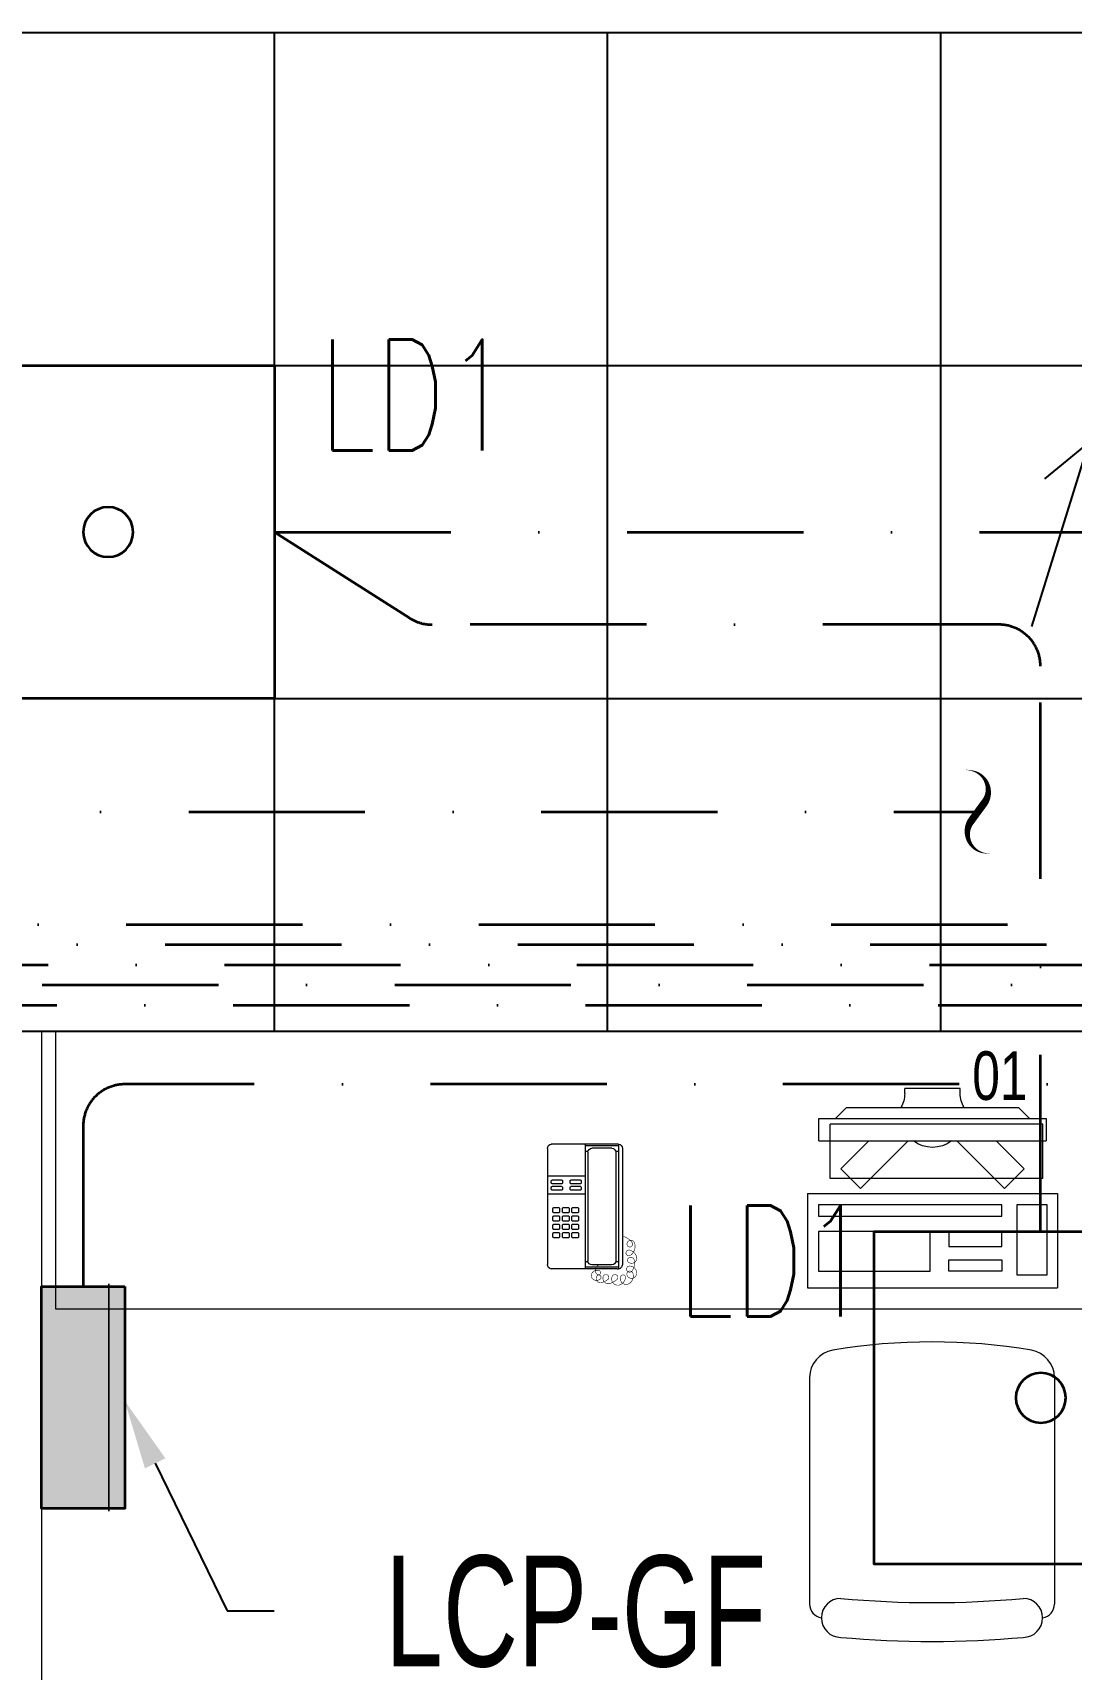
# Model space of a CAD drawing. Header units: inches. Extents: x -12418 to 57169, y -29325 to 19878.
# Drawn here: x 14182 to 16053, y -3897 to -947 of the extents above; entities that cross this region are included whole.
import ezdxf
from ezdxf import colors
from ezdxf.entities.mleader import LeaderData, LeaderLine
from ezdxf.enums import TextEntityAlignment as Align
from ezdxf.math import Vec2, Vec3

# ---------------------------------------------------------------- set-up
doc = ezdxf.new("R2010")
doc.units = ezdxf.units.IN
doc.header["$LTSCALE"] = 25
doc.header["$MEASUREMENT"] = 0
doc.linetypes.add('DASHDOT', pattern=[25.4, 12.7, -6.35, 0, -6.35])
doc.layers.get('0').update_dxf_attribs({"color": 8})
for name, color, linetype, lineweight in [('00-Ground Floor$0$72_EGR_EQP_TAG', 142, 'Continuous', 5), ('00-Ground Floor$0$LOADING', 253, 'Continuous', 5), ('00-Ground Floor$0$Walls', 251, 'Continuous', 5), ('E-LITE-CIRC-NUMB', 6, 'Continuous', 25), ('E-LITE-CLNG', 150, 'Continuous', 35), ('E-LITE-CLNG-CNDT', 6, 'DASHDOT', 35), ('E-LITE-CTRL', 6, 'Continuous', 25), ('E-LITE-IDEN', 6, 'Continuous', 25), ('E-POWR-PANL', 10, 'Continuous', 35), ('E-POWR-TEXT', 6, 'Continuous', 25), ('E-POWR-WIRE', 6, 'Continuous', 25), ('E-POWR-WIRE @ 100', 6, 'Continuous', 25), ('E-POWR-WIRE @ 20', 6, 'Continuous', 25), ('E-POWR-WIRE @ 50', 6, 'Continuous', 25)]:
    doc.layers.add(name, color=color, linetype=linetype, lineweight=lineweight)
doc.layers.add('00-Ground Floor$0$False Ceiling', color=251, linetype='Continuous')
doc.layers.add('E-LIGHTING CONDUIT', color=6, linetype='Continuous')
doc.styles.add('00-Ground Floor$0$X3G_ENTITY_257CFD', font='swisscl.ttf', dxfattribs={"height": 200})
doc.styles.add('DC_Arial', font='arial.ttf', dxfattribs={"width": 0.7})
doc.styles.add('DC_Elc_Romans', font='elc_romans.shx', dxfattribs={"width": 0.7})
doc.styles.add('DC_Simplex', font='SIMPLEX.shx', dxfattribs={"width": 0.7})

# ---------------------------------------------------------------- blocks, each defined once
blk = doc.blocks.new('00-Ground Floor$0$DM20079-P')
at = {"color": 0}
for p, q in [((-0.0686, 0.217), (-0.0686, 0.008)), ((-0.0616, 0.225), (0.0594, 0.225)), ((-0.0616, 0.225), (-0.0616, 0)), ((-0.0616, 0.222), (-0.0016, 0.222)), ((-0.0616, 0.212), (-0.0565, 0.212)), ((-0.0566, 0.2105), (-0.0566, 0.0145)), ((-0.0496, 0.2175), (-0.0136, 0.2175)), ((-0.0068, 0.212), (-0.0016, 0.212)), ((-0.0066, 0.2105), (-0.0066, 0.0145)), ((-0.0016, 0.225), (-0.0016, 0)), ((0.0664, 0.217), (0.0664, 0.008)), ((-0.0016, 0.1675), (0.0664, 0.1675)), ((-0.0016, 0.135), (0.0664, 0.135)), ((-0.0616, 0.013), (-0.0565, 0.013)), ((-0.0616, 0.003), (-0.0016, 0.003)), ((-0.0594, 0), (0.0594, 0)), ((-0.0496, 0.0075), (-0.0136, 0.0075)), ((-0.0068, 0.013), (-0.0016, 0.013))]:
    blk.add_line(p, q, dxfattribs=at)
for points in [[(0.0074, 0.1605, 0.414214), (0.0054, 0.1585), (0.0054, 0.1555, 0.414214), (0.0074, 0.1535), (0.0234, 0.1535, 0.414214), (0.0254, 0.1555), (0.0254, 0.1585, 0.414214), (0.0234, 0.1605)], [(0.0234, 0.142, 0.414214), (0.0254, 0.144), (0.0254, 0.147, 0.414214), (0.0234, 0.149), (0.0074, 0.149, 0.414214), (0.0054, 0.147), (0.0054, 0.144, 0.414214), (0.0074, 0.142)], [(0.0574, 0.1535, 0.414214), (0.0594, 0.1555), (0.0594, 0.1585, 0.414214), (0.0574, 0.1605), (0.0414, 0.1605, 0.414214), (0.0394, 0.1585), (0.0394, 0.1555, 0.414214), (0.0414, 0.1535)], [(0.0574, 0.142, 0.414214), (0.0594, 0.144), (0.0594, 0.147, 0.414214), (0.0574, 0.149), (0.0414, 0.149, 0.414214), (0.0394, 0.147), (0.0394, 0.144, 0.414214), (0.0414, 0.142)], [(0.0104, 0.103, 0.414214), (0.0124, 0.101), (0.0204, 0.101, 0.414214), (0.0224, 0.103), (0.0224, 0.109, 0.414214), (0.0204, 0.111), (0.0124, 0.111, 0.414214), (0.0104, 0.109)], [(0.0104, 0.088, 0.414214), (0.0124, 0.086), (0.0204, 0.086, 0.414214), (0.0224, 0.088), (0.0224, 0.094, 0.414214), (0.0204, 0.096), (0.0124, 0.096, 0.414214), (0.0104, 0.094)], [(0.0274, 0.103, 0.414214), (0.0294, 0.101), (0.0374, 0.101, 0.414214), (0.0394, 0.103), (0.0394, 0.109, 0.414214), (0.0374, 0.111), (0.0294, 0.111, 0.414214), (0.0274, 0.109)], [(0.0274, 0.088, 0.414214), (0.0294, 0.086), (0.0374, 0.086, 0.414214), (0.0394, 0.088), (0.0394, 0.094, 0.414214), (0.0374, 0.096), (0.0294, 0.096, 0.414214), (0.0274, 0.094)], [(0.0444, 0.103, 0.414214), (0.0464, 0.101), (0.0544, 0.101, 0.414214), (0.0564, 0.103), (0.0564, 0.109, 0.414214), (0.0544, 0.111), (0.0464, 0.111, 0.414214), (0.0444, 0.109)], [(0.0444, 0.088, 0.414214), (0.0464, 0.086), (0.0544, 0.086, 0.414214), (0.0564, 0.088), (0.0564, 0.094, 0.414214), (0.0544, 0.096), (0.0464, 0.096, 0.414214), (0.0444, 0.094)], [(0.0104, 0.073, 0.414214), (0.0124, 0.071), (0.0204, 0.071, 0.414214), (0.0224, 0.073), (0.0224, 0.079, 0.414214), (0.0204, 0.081), (0.0124, 0.081, 0.414214), (0.0104, 0.079)], [(0.0104, 0.058, 0.414214), (0.0124, 0.056), (0.0204, 0.056, 0.414214), (0.0224, 0.058), (0.0224, 0.064, 0.414214), (0.0204, 0.066), (0.0124, 0.066, 0.414214), (0.0104, 0.064)], [(0.0274, 0.073, 0.414214), (0.0294, 0.071), (0.0374, 0.071, 0.414214), (0.0394, 0.073), (0.0394, 0.079, 0.414214), (0.0374, 0.081), (0.0294, 0.081, 0.414214), (0.0274, 0.079)], [(0.0274, 0.058, 0.414214), (0.0294, 0.056), (0.0374, 0.056, 0.414214), (0.0394, 0.058), (0.0394, 0.064, 0.414214), (0.0374, 0.066), (0.0294, 0.066, 0.414214), (0.0274, 0.064)], [(0.0444, 0.073, 0.414214), (0.0464, 0.071), (0.0544, 0.071, 0.414214), (0.0564, 0.073), (0.0564, 0.079, 0.414214), (0.0544, 0.081), (0.0464, 0.081, 0.414214), (0.0444, 0.079)], [(0.0444, 0.058, 0.414214), (0.0464, 0.056), (0.0544, 0.056, 0.414214), (0.0564, 0.058), (0.0564, 0.064, 0.414214), (0.0544, 0.066), (0.0464, 0.066, 0.414214), (0.0444, 0.064)]]:
    blk.add_lwpolyline(points, format="xyb", close=True, dxfattribs=at)
at = {"color": 0, "const_width": 0.001}
blk.add_lwpolyline([(-0.0686, 0.059, 0.184574), (-0.0861, 0.0478, 1.44364), (-0.0769, 0.0452, 0.837915), (-0.0907, 0.0465, 0.30536), (-0.0835, 0.0248, 1.584726), (-0.0815, 0.034, 0.253153), (-0.094, 0.0228, 0.874198), (-0.0776, 0.0142, 0.915253), (-0.0897, 0.0168, 0.223821), (-0.0874, -0.0011, 1.703343), (-0.0796, 0.005, 0.588962), (-0.0934, -0.0114, 0.717795), (-0.0769, -0.0108, 0.983104), (-0.0875, -0.0075, 0.326362), (-0.0815, -0.0259, 0.758716), (-0.0657, -0.0134, 0.906186), (-0.0743, -0.016, 0.189488), (-0.067, -0.0272, 0.7948), (-0.0506, -0.0127, 1.223996), (-0.0585, -0.0193, 0.072149), (-0.0473, -0.0259, 0.645886), (-0.0341, -0.0134, 1.366917), (-0.042, -0.0193, 0.078415), (-0.0315, -0.0246, 0.723006), (-0.0229, -0.0127, 1.105484), (-0.0289, -0.018, 0.327892), (-0.017, -0.0193, 0.446638), (-0.0144, -0.0068, 0.327263), (-0.0269, -0.0029, 1.240441), (-0.0229, -0.0094, 0.611307), (-0.0278, 0.0075)], format="xyb", dxfattribs=at)
at = {"color": 0}
for centre, radius, start, end in [((-0.0605, 0.217), 0.00813, 97.9633, 179.6649), ((-0.0496, 0.2105), 0.007, 90, 180), ((-0.0136, 0.2105), 0.007, 0, 90), ((0.0582, 0.217), 0.00813, 0.3351, 82.0367), ((-0.0605, 0.008), 0.00813, 180.3351, 277.9633), ((-0.0496, 0.0145), 0.007, 180, 270), ((-0.0136, 0.0145), 0.007, 270, 0), ((0.0582, 0.008), 0.00813, 277.9633, 359.6649)]:
    blk.add_arc(centre, radius, start, end, dxfattribs=at)
blk = doc.blocks.new('00-Ground Floor$0$GF21021-P')
for p, q in [((-0.2207, 0.4756), (-0.2207, 0.0675)), ((0.2205, 0.4756), (0.2205, 0.0675))]:
    blk.add_line(p, q)
for centre, radius, start, end in [((-0.0001, -0.5295), 1.0695, 80.3671, 99.6329), ((-0.1707, 0.4756), 0.05, 99.6329, 180), ((0.1705, 0.4756), 0.05, 0, 80.3671), ((-0.1957, 0.0675), 0.025, 180, 261.4721), ((-0.1643, 0.0425), 0.0351, 90, 270), ((0, 1.8467), 1.7767, 264.6946, 275.3053), ((0.1641, 0.0425), 0.0351, 270, 90), ((0.1955, 0.0675), 0.025, 278.5279, 0), ((0, 1.8314), 1.8314, 264.8532, 275.147)]:
    blk.add_arc(centre, radius, start, end)
blk = doc.blocks.new('00-Ground Floor$0$ITCWLS1-P')
at = {"layer": '00-Ground Floor$0$LOADING'}
for p, q in [((-0.17, 0.45), (-0.17, 0)), ((-0.17, 0.45), (0, 0.45)), ((0, 0.45), (0, 0)), ((-0.2651, 0.43, 0), (-0.3051, 0.43, 0)), ((-0.3051, 0.43, 0), (-0.3051, 0.02, 0)), ((-0.2651, 0.43, 0), (-0.2651, 0.02, 0)), ((-0.1496, 0.4305), (-0.1291, 0.4305)), ((-0.1291, 0.4305), (-0.1291, 0.4089)), ((-0.3251, 0.38, 0), (-0.3051, 0.4, 0)), ((-0.197, 0.4094), (-0.295, 0.4094)), ((-0.295, 0.0264), (-0.295, 0.4094)), ((-0.197, 0.0264), (-0.197, 0.4094)), ((-0.3251, 0.38, 0), (-0.3251, 0.07, 0)), ((-0.3503, 0.275), (-0.3596, 0.275)), ((-0.3596, 0.175), (-0.3596, 0.275)), ((-0.3503, 0.175), (-0.3596, 0.175)), ((-0.3251, 0.07, 0), (-0.3051, 0.05, 0)), ((-0.3051, 0.02, 0), (-0.2651, 0.02, 0)), ((-0.197, 0.0264), (-0.295, 0.0264)), ((-0.17, 0), (0, 0))]:
    blk.add_line(p, q, dxfattribs=at)
at = {"layer": '00-Ground Floor$0$LOADING', "extrusion": (2.48281e-10, 3.18408e-10, -1)}
for p, q in [((-0.2651, 0.3395), (-0.2144, 0.3902)), ((-0.1791, 0.3548), (-0.2144, 0.3902)), ((-0.2651, 0.2688), (-0.1791, 0.3548))]:
    blk.add_line(p, q, dxfattribs=at)
at = {"layer": '00-Ground Floor$0$LOADING', "extrusion": (2.48281e-10, -3.18408e-10, -1)}
for p, q in [((-0.2651, 0.1812), (-0.1791, 0.0952)), ((-0.2651, 0.1105), (-0.2144, 0.0598)), ((-0.1791, 0.0952), (-0.2144, 0.0598))]:
    blk.add_line(p, q, dxfattribs=at)
at = {"layer": '00-Ground Floor$0$LOADING'}
for points in [[(-0.1291, 0.4089), (-0.1291, 0.1), (-0.1496, 0.1), (-0.1496, 0.4305)], [(-0.1496, 0.1), (-0.1496, 0.1), (-0.1496, 0.1), (-0.1496, 0.1), (-0.1496, 0.1), (-0.1496, 0.1), (-0.1496, 0.1), (-0.1496, 0.1), (-0.1496, 0.1)], [(-0.1496, 0.1), (-0.1496, 0.1), (-0.1496, 0.1), (-0.1496, 0.1), (-0.1496, 0.1), (-0.1496, 0.1), (-0.1496, 0.1), (-0.1496, 0.1), (-0.1496, 0.1), (-0.1496, 0.1), (-0.1496, 0.1), (-0.1496, 0.1), (-0.1496, 0.1), (-0.1496, 0.1), (-0.1496, 0.1), (-0.1496, 0.1), (-0.1496, 0.1), (-0.1496, 0.1)], [(-0.1496, 0.1), (-0.1496, 0.1), (-0.1496, 0.1), (-0.1496, 0.1), (-0.1496, 0.1), (-0.1496, 0.1), (-0.1496, 0.1), (-0.1496, 0.1), (-0.1496, 0.1), (-0.1496, 0.1)], [(-0.1496, 0.1), (-0.1496, 0.1), (-0.1496, 0.1), (-0.1496, 0.1), (-0.1496, 0.1), (-0.1496, 0.1), (-0.1496, 0.1)], [(-0.1496, 0.1), (-0.1496, 0.1), (-0.1496, 0.1), (-0.1496, 0.1), (-0.1496, 0.1), (-0.1496, 0.1), (-0.1496, 0.1), (-0.1496, 0.1), (-0.1496, 0.1), (-0.1496, 0.1)], [(-0.1496, 0.1), (-0.1496, 0.1), (-0.1496, 0.1), (-0.1496, 0.1), (-0.1496, 0.1), (-0.1496, 0.1), (-0.1496, 0.1), (-0.1496, 0.1), (-0.1496, 0.1), (-0.1496, 0.1), (-0.1496, 0.1), (-0.1496, 0.1), (-0.1496, 0.1), (-0.1496, 0.1), (-0.1496, 0.1)], [(-0.1496, 0.1), (-0.1496, 0.1), (-0.1496, 0.1), (-0.1496, 0.1), (-0.1496, 0.1), (-0.1496, 0.1), (-0.1496, 0.1), (-0.1496, 0.1), (-0.1496, 0.1), (-0.1496, 0.1)], [(-0.1496, 0.1), (-0.1496, 0.1), (-0.1496, 0.1), (-0.1496, 0.1), (-0.1496, 0.1), (-0.1496, 0.1), (-0.1496, 0.1), (-0.1496, 0.1), (-0.1496, 0.1), (-0.1496, 0.1)], [(-0.1496, 0.1), (-0.1496, 0.1), (-0.1496, 0.1), (-0.1496, 0.1), (-0.1496, 0.1), (-0.1496, 0.1), (-0.1496, 0.1), (-0.1496, 0.1), (-0.1496, 0.1), (-0.1496, 0.1), (-0.1496, 0.1), (-0.1496, 0.1), (-0.1496, 0.1), (-0.1496, 0.1), (-0.1496, 0.1), (-0.1496, 0.1), (-0.1496, 0.1), (-0.1496, 0.1), (-0.1496, 0.1), (-0.1496, 0.1), (-0.1496, 0.1), (-0.1496, 0.1), (-0.1496, 0.1), (-0.1496, 0.1), (-0.1496, 0.1), (-0.1496, 0.1), (-0.1496, 0.1), (-0.1496, 0.1), (-0.1496, 0.1), (-0.1496, 0.1), (-0.1496, 0.1), (-0.1496, 0.1), (-0.1496, 0.1), (-0.1496, 0.1), (-0.1496, 0.1), (-0.1496, 0.1), (-0.1496, 0.1), (-0.1496, 0.1), (-0.1496, 0.1), (-0.1496, 0.1), (-0.1496, 0.1), (-0.1496, 0.1), (-0.1496, 0.1), (-0.1496, 0.1), (-0.1496, 0.1), (-0.1496, 0.1), (-0.1496, 0.1), (-0.1496, 0.1), (-0.1496, 0.1), (-0.1496, 0.1), (-0.1496, 0.1), (-0.1496, 0.1), (-0.1496, 0.1), (-0.1496, 0.1)], [(-0.1496, 0.1), (-0.1496, 0.1), (-0.1496, 0.1), (-0.1496, 0.1), (-0.1496, 0.1), (-0.1496, 0.1), (-0.1496, 0.1), (-0.1496, 0.1), (-0.1496, 0.1), (-0.1496, 0.1), (-0.1496, 0.1), (-0.1496, 0.1), (-0.1496, 0.1), (-0.1496, 0.1), (-0.1496, 0.1), (-0.1496, 0.1), (-0.1496, 0.1), (-0.1496, 0.1), (-0.1496, 0.1), (-0.1496, 0.1), (-0.1496, 0.1), (-0.1496, 0.1), (-0.1496, 0.1), (-0.1496, 0.1), (-0.1496, 0.1), (-0.1496, 0.1), (-0.1496, 0.1), (-0.1496, 0.1), (-0.1496, 0.1), (-0.1496, 0.1), (-0.1496, 0.1), (-0.1496, 0.1), (-0.1496, 0.1), (-0.1496, 0.1), (-0.1496, 0.1), (-0.1496, 0.1), (-0.1496, 0.1), (-0.1496, 0.1), (-0.1496, 0.1), (-0.1496, 0.1), (-0.1496, 0.1), (-0.1496, 0.1), (-0.1496, 0.1), (-0.1496, 0.1), (-0.1496, 0.1), (-0.1496, 0.1), (-0.1496, 0.1), (-0.1496, 0.1), (-0.1496, 0.1), (-0.1496, 0.1), (-0.1496, 0.1), (-0.1496, 0.1), (-0.1496, 0.1), (-0.1496, 0.1), (-0.1496, 0.1), (-0.1496, 0.1), (-0.1496, 0.1), (-0.1496, 0.1), (-0.1496, 0.1), (-0.1496, 0.1), (-0.1496, 0.1), (-0.1496, 0.1), (-0.1496, 0.1), (-0.1496, 0.1), (-0.1496, 0.1), (-0.1496, 0.1), (-0.1496, 0.1), (-0.1496, 0.1), (-0.1496, 0.1), (-0.1496, 0.1), (-0.1496, 0.1), (-0.1496, 0.1), (-0.1496, 0.1), (-0.1496, 0.1), (-0.1496, 0.1), (-0.1496, 0.1), (-0.1496, 0.1), (-0.1496, 0.1), (-0.1496, 0.1), (-0.1496, 0.1), (-0.1496, 0.1), (-0.1496, 0.1), (-0.1496, 0.1), (-0.1496, 0.1), (-0.1496, 0.1), (-0.1496, 0.1), (-0.1496, 0.1), (-0.1496, 0.1), (-0.1496, 0.1)], [(-0.1496, 0.1), (-0.1496, 0.1), (-0.1496, 0.1), (-0.1496, 0.1), (-0.1496, 0.1), (-0.1496, 0.1), (-0.1496, 0.1), (-0.1496, 0.1), (-0.1496, 0.1), (-0.1496, 0.1), (-0.1496, 0.1), (-0.1496, 0.1)], [(-0.1496, 0.1), (-0.1496, 0.1), (-0.1496, 0.1), (-0.1496, 0.1), (-0.1496, 0.1), (-0.1496, 0.1), (-0.1496, 0.1)], [(-0.1496, 0.1), (-0.1496, 0.1), (-0.1496, 0.1), (-0.1496, 0.1), (-0.1496, 0.1), (-0.1496, 0.1), (-0.1496, 0.1), (-0.1496, 0.1), (-0.1496, 0.1), (-0.1496, 0.1), (-0.1496, 0.1), (-0.1496, 0.1), (-0.1496, 0.1), (-0.1496, 0.1), (-0.1496, 0.1), (-0.1496, 0.1), (-0.1496, 0.1)], [(-0.1496, 0.1), (-0.1496, 0.1), (-0.1496, 0.1), (-0.1496, 0.1), (-0.1496, 0.1), (-0.1496, 0.1), (-0.1496, 0.1), (-0.1496, 0.1), (-0.1496, 0.1), (-0.1496, 0.1), (-0.1496, 0.1), (-0.1496, 0.1), (-0.1496, 0.1), (-0.1496, 0.1), (-0.1496, 0.1), (-0.1496, 0.1), (-0.1496, 0.1), (-0.1496, 0.1), (-0.1496, 0.1), (-0.1496, 0.1), (-0.1496, 0.1), (-0.1496, 0.1), (-0.1496, 0.1), (-0.1496, 0.1), (-0.1496, 0.1), (-0.1496, 0.1), (-0.1496, 0.1), (-0.1496, 0.1), (-0.1496, 0.1), (-0.1496, 0.1), (-0.1496, 0.1), (-0.1496, 0.1), (-0.1496, 0.1), (-0.1496, 0.1), (-0.1496, 0.1), (-0.1496, 0.1), (-0.1496, 0.1), (-0.1496, 0.1), (-0.1496, 0.1), (-0.1496, 0.1), (-0.1496, 0.1), (-0.1496, 0.1), (-0.1496, 0.1), (-0.1496, 0.1), (-0.1496, 0.1), (-0.1496, 0.1), (-0.1496, 0.1), (-0.1496, 0.1), (-0.1496, 0.1), (-0.1496, 0.1), (-0.1496, 0.1), (-0.1496, 0.1), (-0.1496, 0.1), (-0.1496, 0.1), (-0.1496, 0.1), (-0.1496, 0.1), (-0.1496, 0.1), (-0.1496, 0.1), (-0.1496, 0.1), (-0.1496, 0.1), (-0.1496, 0.1), (-0.1496, 0.1), (-0.1496, 0.1), (-0.1496, 0.1), (-0.1496, 0.1), (-0.1496, 0.1), (-0.1496, 0.1), (-0.1496, 0.1), (-0.1496, 0.1), (-0.1496, 0.1), (-0.1496, 0.1), (-0.1496, 0.1), (-0.1496, 0.1), (-0.1496, 0.1), (-0.1496, 0.1), (-0.1496, 0.1), (-0.1496, 0.1), (-0.1496, 0.1), (-0.1496, 0.1), (-0.1496, 0.1), (-0.1496, 0.1), (-0.1496, 0.1), (-0.1496, 0.1), (-0.1496, 0.1), (-0.1496, 0.1), (-0.1496, 0.1), (-0.1496, 0.1), (-0.1496, 0.1), (-0.1496, 0.1), (-0.1496, 0.1), (-0.1496, 0.1), (-0.1496, 0.1), (-0.1496, 0.1), (-0.1496, 0.1), (-0.1496, 0.1), (-0.1496, 0.1), (-0.1496, 0.1), (-0.1496, 0.1), (-0.1496, 0.1), (-0.1496, 0.1), (-0.1496, 0.1), (-0.1496, 0.1), (-0.1496, 0.1), (-0.1496, 0.1), (-0.1496, 0.1), (-0.1496, 0.1), (-0.1496, 0.1), (-0.1496, 0.1), (-0.1496, 0.1), (-0.1496, 0.1), (-0.1496, 0.1)], [(-0.1496, 0.1), (-0.1496, 0.1), (-0.1496, 0.1), (-0.1496, 0.1), (-0.1496, 0.1), (-0.1496, 0.1), (-0.1496, 0.1), (-0.1496, 0.1)]]:
    blk.add_lwpolyline(points, dxfattribs=at)
for points in [[(-0.1019, 0.4305), (-0.0304, 0.4305), (-0.0304, 0.2294), (-0.1019, 0.2294)], [(-0.1019, 0.1954), (-0.0747, 0.1954), (-0.0747, 0.1), (-0.1019, 0.1)], [(-0.0304, 0.1954), (-0.0508, 0.1954), (-0.0508, 0.1), (-0.0304, 0.1)], [(-0.1496, 0.1), (-0.1496, 0.1), (-0.1496, 0.1), (-0.1496, 0.1), (-0.1496, 0.1), (-0.1496, 0.1), (-0.1496, 0.1), (-0.1496, 0.1), (-0.1496, 0.1), (-0.1496, 0.1), (-0.1496, 0.1), (-0.1496, 0.1), (-0.1496, 0.1), (-0.1496, 0.1), (-0.1496, 0.1), (-0.1496, 0.1), (-0.1496, 0.1), (-0.1496, 0.1), (-0.1496, 0.1), (-0.1496, 0.1), (-0.1496, 0.1), (-0.1496, 0.1), (-0.1496, 0.1), (-0.1496, 0.1), (-0.1496, 0.1), (-0.1496, 0.1), (-0.1496, 0.1), (-0.1496, 0.1), (-0.1496, 0.1), (-0.1496, 0.1), (-0.1496, 0.1), (-0.1496, 0.1), (-0.1496, 0.1), (-0.1496, 0.1), (-0.1496, 0.1), (-0.1496, 0.1), (-0.1496, 0.1), (-0.1496, 0.1), (-0.1496, 0.1), (-0.1496, 0.1), (-0.1496, 0.1), (-0.1496, 0.1), (-0.1496, 0.1), (-0.1496, 0.1), (-0.1496, 0.1), (-0.1496, 0.1), (-0.1496, 0.1), (-0.1496, 0.1), (-0.1496, 0.1), (-0.1496, 0.1), (-0.1496, 0.1), (-0.1496, 0.1), (-0.1496, 0.1), (-0.1496, 0.1), (-0.1496, 0.1), (-0.1496, 0.1), (-0.1496, 0.1), (-0.1496, 0.1), (-0.1496, 0.1), (-0.1496, 0.1), (-0.1496, 0.1), (-0.1496, 0.1), (-0.1496, 0.1), (-0.1496, 0.1), (-0.1496, 0.1), (-0.1496, 0.1), (-0.1496, 0.1), (-0.1496, 0.1), (-0.1496, 0.1), (-0.1496, 0.1), (-0.1496, 0.1), (-0.1496, 0.1), (-0.1496, 0.1), (-0.1496, 0.1), (-0.1496, 0.1), (-0.1496, 0.1), (-0.1496, 0.1), (-0.1496, 0.1), (-0.1496, 0.1), (-0.1496, 0.1), (-0.1496, 0.1), (-0.1496, 0.1), (-0.1496, 0.1), (-0.1496, 0.1), (-0.1496, 0.1), (-0.1496, 0.1), (-0.1496, 0.1), (-0.1496, 0.1), (-0.1496, 0.1), (-0.1496, 0.1), (-0.1496, 0.1), (-0.1496, 0.1), (-0.1496, 0.1), (-0.1496, 0.1), (-0.1496, 0.1), (-0.1496, 0.1), (-0.1496, 0.1), (-0.1496, 0.1), (-0.1496, 0.1), (-0.1496, 0.1), (-0.1496, 0.1), (-0.1496, 0.1), (-0.1496, 0.1), (-0.1496, 0.1), (-0.1496, 0.1), (-0.1496, 0.1), (-0.1496, 0.1), (-0.1496, 0.1), (-0.1496, 0.1), (-0.1496, 0.1), (-0.1496, 0.1), (-0.1496, 0.1), (-0.1496, 0.1), (-0.1496, 0.1), (-0.1496, 0.1), (-0.1496, 0.1), (-0.1496, 0.1), (-0.1496, 0.1), (-0.1496, 0.1), (-0.1496, 0.1), (-0.1496, 0.1), (-0.1496, 0.1), (-0.1496, 0.1), (-0.1496, 0.1), (-0.1496, 0.1), (-0.1496, 0.1), (-0.1496, 0.1), (-0.1496, 0.1), (-0.1496, 0.1), (-0.1496, 0.1), (-0.1496, 0.1), (-0.1496, 0.1), (-0.1496, 0.1), (-0.1496, 0.1), (-0.1496, 0.1), (-0.1496, 0.1), (-0.1496, 0.1), (-0.1496, 0.1), (-0.1496, 0.1), (-0.1496, 0.1), (-0.1496, 0.1), (-0.1496, 0.1), (-0.1496, 0.1), (-0.1496, 0.1), (-0.1496, 0.1), (-0.1496, 0.1), (-0.1496, 0.1), (-0.1496, 0.1), (-0.1496, 0.1), (-0.1496, 0.1), (-0.1496, 0.1), (-0.1496, 0.1), (-0.1496, 0.1), (-0.1496, 0.1), (-0.1496, 0.1), (-0.1496, 0.1), (-0.1496, 0.1), (-0.1496, 0.1), (-0.1496, 0.1), (-0.1496, 0.1), (-0.1496, 0.1), (-0.1496, 0.1), (-0.1496, 0.1), (-0.1496, 0.1), (-0.1496, 0.1), (-0.1496, 0.1), (-0.1496, 0.1), (-0.1496, 0.1), (-0.1496, 0.1), (-0.1496, 0.1), (-0.1496, 0.1), (-0.1496, 0.1), (-0.1496, 0.1), (-0.1496, 0.1), (-0.1496, 0.1), (-0.1496, 0.1), (-0.1496, 0.1), (-0.1496, 0.1), (-0.1496, 0.1), (-0.1496, 0.1), (-0.1496, 0.1), (-0.1496, 0.1), (-0.1496, 0.1), (-0.1496, 0.1), (-0.1496, 0.1), (-0.1496, 0.1), (-0.1496, 0.1), (-0.1496, 0.1), (-0.1496, 0.1), (-0.1496, 0.1), (-0.1496, 0.1), (-0.1496, 0.1), (-0.1496, 0.1), (-0.1496, 0.1), (-0.1496, 0.1), (-0.1496, 0.1), (-0.1496, 0.1), (-0.1496, 0.1), (-0.1496, 0.1), (-0.1496, 0.1), (-0.1496, 0.1), (-0.1496, 0.1), (-0.1496, 0.1), (-0.1496, 0.1), (-0.1496, 0.1), (-0.1496, 0.1), (-0.1496, 0.1), (-0.1496, 0.1), (-0.1496, 0.1), (-0.1496, 0.1), (-0.1496, 0.1), (-0.1496, 0.1), (-0.1496, 0.1), (-0.1496, 0.1), (-0.1496, 0.1), (-0.1496, 0.1), (-0.1496, 0.1), (-0.1496, 0.1), (-0.1496, 0.1), (-0.1496, 0.1), (-0.1496, 0.1), (-0.1496, 0.1), (-0.1496, 0.1), (-0.1496, 0.1), (-0.1496, 0.1), (-0.1496, 0.1), (-0.1496, 0.1), (-0.1496, 0.1), (-0.1496, 0.1), (-0.1496, 0.1), (-0.1496, 0.1), (-0.1496, 0.1), (-0.1496, 0.1), (-0.1496, 0.1), (-0.1496, 0.1), (-0.1496, 0.1), (-0.1496, 0.1), (-0.1496, 0.1), (-0.1496, 0.1), (-0.1496, 0.1), (-0.1496, 0.1), (-0.1496, 0.1), (-0.1496, 0.1), (-0.1496, 0.1), (-0.1496, 0.1), (-0.1496, 0.1), (-0.1496, 0.1), (-0.1496, 0.1), (-0.1496, 0.1), (-0.1496, 0.1), (-0.1496, 0.1), (-0.1496, 0.1), (-0.1496, 0.1), (-0.1496, 0.1), (-0.1496, 0.1), (-0.1496, 0.1), (-0.1496, 0.1), (-0.1496, 0.1), (-0.1496, 0.1), (-0.1496, 0.1), (-0.1496, 0.1), (-0.1496, 0.1), (-0.1496, 0.1), (-0.1496, 0.1), (-0.1496, 0.1), (-0.1496, 0.1), (-0.1496, 0.1), (-0.1496, 0.1), (-0.1496, 0.1), (-0.1496, 0.1), (-0.1496, 0.1), (-0.1496, 0.1), (-0.1496, 0.1), (-0.1496, 0.1), (-0.1496, 0.1), (-0.1496, 0.1), (-0.1496, 0.1)], [(-0.1496, 0.1), (-0.1496, 0.1), (-0.1496, 0.1), (-0.1496, 0.1), (-0.1496, 0.1), (-0.1496, 0.1), (-0.1496, 0.1), (-0.1496, 0.1), (-0.1496, 0.1), (-0.1496, 0.1), (-0.1496, 0.1), (-0.1496, 0.1), (-0.1496, 0.1), (-0.1496, 0.1), (-0.1496, 0.1), (-0.1496, 0.1), (-0.1496, 0.1), (-0.1496, 0.1), (-0.1496, 0.1), (-0.1496, 0.1), (-0.1496, 0.1), (-0.1496, 0.1), (-0.1496, 0.1), (-0.1496, 0.1), (-0.1496, 0.1), (-0.1496, 0.1), (-0.1496, 0.1), (-0.1496, 0.1), (-0.1496, 0.1), (-0.1496, 0.1), (-0.1496, 0.1), (-0.1496, 0.1), (-0.1496, 0.1), (-0.1496, 0.1), (-0.1496, 0.1), (-0.1496, 0.1), (-0.1496, 0.1), (-0.1496, 0.1), (-0.1496, 0.1), (-0.1496, 0.1), (-0.1496, 0.1), (-0.1496, 0.1), (-0.1496, 0.1), (-0.1496, 0.1), (-0.1496, 0.1), (-0.1496, 0.1), (-0.1496, 0.1), (-0.1496, 0.1), (-0.1496, 0.1), (-0.1496, 0.1), (-0.1496, 0.1), (-0.1496, 0.1), (-0.1496, 0.1), (-0.1496, 0.1), (-0.1496, 0.1), (-0.1496, 0.1), (-0.1496, 0.1), (-0.1496, 0.1), (-0.1496, 0.1), (-0.1496, 0.1), (-0.1496, 0.1), (-0.1496, 0.1), (-0.1496, 0.1), (-0.1496, 0.1), (-0.1496, 0.1), (-0.1496, 0.1), (-0.1496, 0.1), (-0.1496, 0.1), (-0.1496, 0.1), (-0.1496, 0.1), (-0.1496, 0.1), (-0.1496, 0.1), (-0.1496, 0.1), (-0.1496, 0.1), (-0.1496, 0.1), (-0.1496, 0.1), (-0.1496, 0.1), (-0.1496, 0.1), (-0.1496, 0.1), (-0.1496, 0.1), (-0.1496, 0.1), (-0.1496, 0.1), (-0.1496, 0.1), (-0.1496, 0.1), (-0.1496, 0.1), (-0.1496, 0.1), (-0.1496, 0.1), (-0.1496, 0.1), (-0.1496, 0.1), (-0.1496, 0.1), (-0.1496, 0.1), (-0.1496, 0.1), (-0.1496, 0.1), (-0.1496, 0.1), (-0.1496, 0.1), (-0.1496, 0.1), (-0.1496, 0.1), (-0.1496, 0.1), (-0.1496, 0.1), (-0.1496, 0.1), (-0.1496, 0.1), (-0.1496, 0.1), (-0.1496, 0.1), (-0.1496, 0.1), (-0.1496, 0.1), (-0.1496, 0.1), (-0.1496, 0.1), (-0.1496, 0.1), (-0.1496, 0.1), (-0.1496, 0.1), (-0.1496, 0.1), (-0.1496, 0.1), (-0.1496, 0.1), (-0.1496, 0.1), (-0.1496, 0.1), (-0.1496, 0.1), (-0.1496, 0.1), (-0.1496, 0.1), (-0.1496, 0.1), (-0.1496, 0.1), (-0.1496, 0.1), (-0.1496, 0.1), (-0.1496, 0.1), (-0.1496, 0.1), (-0.1496, 0.1), (-0.1496, 0.1), (-0.1496, 0.1), (-0.1496, 0.1), (-0.1496, 0.1), (-0.1496, 0.1), (-0.1496, 0.1), (-0.1496, 0.1), (-0.1496, 0.1), (-0.1496, 0.1), (-0.1496, 0.1), (-0.1496, 0.1), (-0.1496, 0.1), (-0.1496, 0.1), (-0.1496, 0.1), (-0.1496, 0.1), (-0.1496, 0.1), (-0.1496, 0.1), (-0.1496, 0.1), (-0.1496, 0.1), (-0.1496, 0.1), (-0.1496, 0.1), (-0.1496, 0.1), (-0.1496, 0.1), (-0.1496, 0.1), (-0.1496, 0.1), (-0.1496, 0.1), (-0.1496, 0.1), (-0.1496, 0.1), (-0.1496, 0.1), (-0.1496, 0.1), (-0.1496, 0.1), (-0.1496, 0.1), (-0.1496, 0.1), (-0.1496, 0.1), (-0.1496, 0.1), (-0.1496, 0.1), (-0.1496, 0.1), (-0.1496, 0.1), (-0.1496, 0.1), (-0.1496, 0.1), (-0.1496, 0.1), (-0.1496, 0.1), (-0.1496, 0.1), (-0.1496, 0.1), (-0.1496, 0.1), (-0.1496, 0.1), (-0.1496, 0.1), (-0.1496, 0.1), (-0.1496, 0.1), (-0.1496, 0.1), (-0.1496, 0.1), (-0.1496, 0.1), (-0.1496, 0.1), (-0.1496, 0.1), (-0.1496, 0.1), (-0.1496, 0.1), (-0.1496, 0.1), (-0.1496, 0.1), (-0.1496, 0.1), (-0.1496, 0.1), (-0.1496, 0.1), (-0.1496, 0.1), (-0.1496, 0.1), (-0.1496, 0.1), (-0.1496, 0.1), (-0.1496, 0.1), (-0.1496, 0.1), (-0.1496, 0.1), (-0.1496, 0.1), (-0.1496, 0.1), (-0.1496, 0.1), (-0.1496, 0.1), (-0.1496, 0.1), (-0.1496, 0.1), (-0.1496, 0.1), (-0.1496, 0.1), (-0.1496, 0.1), (-0.1496, 0.1), (-0.1496, 0.1), (-0.1496, 0.1), (-0.1496, 0.1), (-0.1496, 0.1), (-0.1496, 0.1), (-0.1496, 0.1), (-0.1496, 0.1), (-0.1496, 0.1), (-0.1496, 0.1), (-0.1496, 0.1), (-0.1496, 0.1)], [(-0.1496, 0.1), (-0.1496, 0.1), (-0.1496, 0.1), (-0.1496, 0.1), (-0.1496, 0.1), (-0.1496, 0.1), (-0.1496, 0.1), (-0.1496, 0.1), (-0.1496, 0.1), (-0.1496, 0.1), (-0.1496, 0.1), (-0.1496, 0.1), (-0.1496, 0.1), (-0.1496, 0.1), (-0.1496, 0.1), (-0.1496, 0.1), (-0.1496, 0.1), (-0.1496, 0.1), (-0.1496, 0.1), (-0.1496, 0.1), (-0.1496, 0.1), (-0.1496, 0.1), (-0.1496, 0.1), (-0.1496, 0.1), (-0.1496, 0.1), (-0.1496, 0.1), (-0.1496, 0.1), (-0.1496, 0.1), (-0.1496, 0.1), (-0.1496, 0.1), (-0.1496, 0.1), (-0.1496, 0.1), (-0.1496, 0.1), (-0.1496, 0.1), (-0.1496, 0.1), (-0.1496, 0.1), (-0.1496, 0.1), (-0.1496, 0.1), (-0.1496, 0.1), (-0.1496, 0.1), (-0.1496, 0.1), (-0.1496, 0.1), (-0.1496, 0.1), (-0.1496, 0.1), (-0.1496, 0.1), (-0.1496, 0.1), (-0.1496, 0.1), (-0.1496, 0.1), (-0.1496, 0.1), (-0.1496, 0.1), (-0.1496, 0.1), (-0.1496, 0.1), (-0.1496, 0.1), (-0.1496, 0.1), (-0.1496, 0.1), (-0.1496, 0.1), (-0.1496, 0.1), (-0.1496, 0.1), (-0.1496, 0.1), (-0.1496, 0.1), (-0.1496, 0.1), (-0.1496, 0.1), (-0.1496, 0.1), (-0.1496, 0.1), (-0.1496, 0.1), (-0.1496, 0.1), (-0.1496, 0.1), (-0.1496, 0.1), (-0.1496, 0.1), (-0.1496, 0.1), (-0.1496, 0.1), (-0.1496, 0.1), (-0.1496, 0.1), (-0.1496, 0.1), (-0.1496, 0.1), (-0.1496, 0.1), (-0.1496, 0.1), (-0.1496, 0.1), (-0.1496, 0.1), (-0.1496, 0.1), (-0.1496, 0.1), (-0.1496, 0.1), (-0.1496, 0.1), (-0.1496, 0.1), (-0.1496, 0.1), (-0.1496, 0.1), (-0.1496, 0.1), (-0.1496, 0.1), (-0.1496, 0.1), (-0.1496, 0.1), (-0.1496, 0.1), (-0.1496, 0.1), (-0.1496, 0.1), (-0.1496, 0.1), (-0.1496, 0.1), (-0.1496, 0.1), (-0.1496, 0.1), (-0.1496, 0.1), (-0.1496, 0.1), (-0.1496, 0.1), (-0.1496, 0.1), (-0.1496, 0.1), (-0.1496, 0.1), (-0.1496, 0.1), (-0.1496, 0.1), (-0.1496, 0.1), (-0.1496, 0.1), (-0.1496, 0.1), (-0.1496, 0.1), (-0.1496, 0.1), (-0.1496, 0.1), (-0.1496, 0.1), (-0.1496, 0.1), (-0.1496, 0.1), (-0.1496, 0.1), (-0.1496, 0.1), (-0.1496, 0.1), (-0.1496, 0.1), (-0.1496, 0.1), (-0.1496, 0.1), (-0.1496, 0.1), (-0.1496, 0.1), (-0.1496, 0.1), (-0.1496, 0.1), (-0.1496, 0.1), (-0.1496, 0.1), (-0.1496, 0.1), (-0.1496, 0.1), (-0.1496, 0.1), (-0.1496, 0.1), (-0.1496, 0.1), (-0.1496, 0.1), (-0.1496, 0.1), (-0.1496, 0.1), (-0.1496, 0.1), (-0.1496, 0.1), (-0.1496, 0.1), (-0.1496, 0.1), (-0.1496, 0.1), (-0.1496, 0.1), (-0.1496, 0.1), (-0.1496, 0.1), (-0.1496, 0.1), (-0.1496, 0.1), (-0.1496, 0.1), (-0.1496, 0.1), (-0.1496, 0.1), (-0.1496, 0.1), (-0.1496, 0.1), (-0.1496, 0.1), (-0.1496, 0.1), (-0.1496, 0.1), (-0.1496, 0.1), (-0.1496, 0.1), (-0.1496, 0.1), (-0.1496, 0.1), (-0.1496, 0.1), (-0.1496, 0.1), (-0.1496, 0.1), (-0.1496, 0.1), (-0.1496, 0.1), (-0.1496, 0.1), (-0.1496, 0.1), (-0.1496, 0.1), (-0.1496, 0.1), (-0.1496, 0.1), (-0.1496, 0.1), (-0.1496, 0.1), (-0.1496, 0.1), (-0.1496, 0.1), (-0.1496, 0.1), (-0.1496, 0.1), (-0.1496, 0.1), (-0.1496, 0.1), (-0.1496, 0.1), (-0.1496, 0.1), (-0.1496, 0.1), (-0.1496, 0.1), (-0.1496, 0.1), (-0.1496, 0.1), (-0.1496, 0.1), (-0.1496, 0.1), (-0.1496, 0.1), (-0.1496, 0.1), (-0.1496, 0.1), (-0.1496, 0.1), (-0.1496, 0.1), (-0.1496, 0.1), (-0.1496, 0.1), (-0.1496, 0.1), (-0.1496, 0.1), (-0.1496, 0.1), (-0.1496, 0.1), (-0.1496, 0.1), (-0.1496, 0.1), (-0.1496, 0.1), (-0.1496, 0.1), (-0.1496, 0.1), (-0.1496, 0.1), (-0.1496, 0.1), (-0.1496, 0.1), (-0.1496, 0.1), (-0.1496, 0.1), (-0.1496, 0.1), (-0.1496, 0.1), (-0.1496, 0.1), (-0.1496, 0.1), (-0.1496, 0.1), (-0.1496, 0.1), (-0.1496, 0.1), (-0.1496, 0.1), (-0.1496, 0.1), (-0.1496, 0.1), (-0.1496, 0.1), (-0.1496, 0.1), (-0.1496, 0.1), (-0.1496, 0.1), (-0.1496, 0.1), (-0.1496, 0.1)], [(-0.1496, 0.0727), (-0.0236, 0.0727), (-0.0236, 0.0182), (-0.1496, 0.0182)]]:
    blk.add_lwpolyline(points, close=True, dxfattribs=at)
for centre, radius, start, end in [((-0.3503, 0.325), 0.05, 270, 300.3093), ((-0.3089, 0.225), 0.0556, 321.9431, 38.0569), ((-0.3503, 0.125), 0.05, 59.6907, 90)]:
    blk.add_arc(centre, radius, start, end, dxfattribs=at)
blk = doc.blocks.new('00-Ground Floor$0$A$Ce9e1c4c3')
at = {"layer": '00-Ground Floor$0$False Ceiling', "color": 254, "linetype": 'Continuous'}
for p, q in [((-51182.1, -947.4, 0), (-87736.7, -947.4, 0)), ((-85382.1, -2747.4), (-85382.1, -947.4)), ((-84782.1, -2747.4), (-84782.1, -947.4)), ((-84182.1, -2747.4), (-84182.1, -947.4)), ((-87736.7, -1547.4), (-51182.1, -1547.4)), ((-87736.7, -2147.4), (-51182.1, -2147.4)), ((-87736.7, -2747.4, 0), (-51182.1, -2747.4, 0))]:
    blk.add_line(p, q, dxfattribs=at)
blk = doc.blocks.new('00-Ground Floor')
at = {"layer": '00-Ground Floor$0$LOADING'}
for p, q in [((14222.9, -2747.4, 0), (17198.7, -2747.4, 0)), ((14222.9, -2747.4, 0), (14222.9, -3247.4, 0)), ((14222.9, -3247.4, 0), (17198.7, -3247.4, 0))]:
    blk.add_line(p, q, dxfattribs=at)
at = {"layer": '00-Ground Floor$0$Walls'}
for p, q in [((13607.9, -947.4, 0), (16752.9, -947.4, 0)), ((10397.9, -2747.4, 0), (14197.9, -2747.4, 0)), ((14197.9, -2747.4, 0), (14197.9, -4067.4, 0))]:
    blk.add_line(p, q, dxfattribs=at)
at = {"layer": '00-Ground Floor$0$False Ceiling', "color": 254}
blk.add_blockref('00-Ground Floor$0$A$Ce9e1c4c3', (100000, 0), dxfattribs=at)
at = {"layer": '00-Ground Floor$0$LOADING', "xscale": -1000, "yscale": 1000, "zscale": 1000}
for name, p, rotation in [('00-Ground Floor$0$ITCWLS1-P', (16028.1, -3209.9, 0), 89.99999999246123), ('00-Ground Floor$0$DM20079-P', (15175.8, -3175.8, 0), 359.9999934716078)]:
    blk.add_blockref(name, p, dxfattribs=dict(at, rotation=rotation))
at = {"layer": '00-Ground Floor$0$LOADING', "xscale": 1000, "yscale": 1000, "zscale": 1000}
blk.add_blockref('00-Ground Floor$0$GF21021-P', (15802.4, -3847.2, 0), dxfattribs=at)
at = {"layer": '00-Ground Floor$0$72_EGR_EQP_TAG', "insert": (15924.6, -2783.5, 0), "char_height": 87.47, "attachment_point": 2, "style": '00-Ground Floor$0$X3G_ENTITY_257CFD'}
blk.add_mtext('01', dxfattribs=at)
blk = doc.blocks.new('DC-BDS-20170905173951-1')
h = blk.add_hatch(color=254)
h.dxf.hatch_style = 1
h.paths.add_polyline_path([(-150, 200), (-150, -200), (0, -200), (0, 200)])
at = {"const_width": 3}
blk.add_lwpolyline([(-121, 205), (-121, -205)], dxfattribs=at)
blk.add_lwpolyline([(-150, 200), (-150, -200), (0, -200), (0, 200)], close=True)
at = {"color": 6, "style": 'DC_Arial', "width": 0.65, "flags": 8}
blk.add_attdef('PANEL_NAME', text='', height=100, rotation=270, dxfattribs=at).set_placement((-60.5, 0), align=Align.MIDDLE_CENTER)
blk = doc.blocks.new('*U61')
blk.add_lwpolyline([(-300, 300), (-300, -300), (300, -300), (300, 300)], close=True)
blk.add_circle((0, 0), 45)
at = {"layer": 'E-LITE-CIRC-NUMB', "style": 'DC_Simplex', "width": 0.7, "flags": 8}
blk.add_attdef('CIRCUIT', text='', height=200, rotation=0, dxfattribs=at).set_placement((-473.9, 300), align=Align.RIGHT)
at = {"layer": 'E-LITE-CTRL', "style": 'DC_Simplex', "width": 0.7, "flags": 8}
blk.add_attdef('CONTROL', (1118.9, -935), '', height=200, rotation=360, dxfattribs=at)
at = {"layer": 'E-LITE-IDEN', "style": 'DC_Simplex', "width": 0.7, "flags": 8}
blk.add_attdef('TYPE', (-380, 146.8), '', height=200, rotation=360, dxfattribs=at)
blk = doc.blocks.new('CD-CUT')
at = {"linetype": 'Continuous'}
blk.add_lwpolyline([(-30.4, 100, 0, 1.75, 0), (-13.9, 97.3, 1.75, 17.5, -0.545095), (15.4, 21.1, 17.5, 17.5, 0), (-15.4, -21.1, 17.5, 1.75, 0.545095), (13.9, -97.3, 1.75, 0, 0), (30.4, -100, 0, 0, 0)], format="xyseb", dxfattribs=at)
blk = doc.blocks.new('*U63')
blk.add_lwpolyline([(-300, 300), (-300, -300), (300, -300), (300, 300)], close=True)
blk.add_circle((0, 0), 45)
at = {"layer": 'E-LITE-CIRC-NUMB', "style": 'DC_Simplex', "width": 0.7, "flags": 8}
blk.add_attdef('CIRCUIT', text='', height=200, rotation=0, dxfattribs=at).set_placement((-473.9, 300), align=Align.RIGHT)
at = {"layer": 'E-LITE-CTRL', "style": 'DC_Simplex', "width": 0.7, "flags": 8}
blk.add_attdef('CONTROL', (1118.9, -935), '', height=200, rotation=360, dxfattribs=at)
at = {"layer": 'E-LITE-IDEN', "style": 'DC_Simplex', "width": 0.7, "flags": 8}
blk.add_attdef('TYPE', (654.8, 146.8), '', height=200, rotation=360, dxfattribs=at)
blk = doc.blocks.new('*U84')
for p, q in [((-2.719, -1.655), (-1.689, 1.665)), ((-1.689, 1.665), (-2.491, 1.006)), ((-1.617, -1.658), (-0.587, 1.663)), ((-0.587, 1.663), (-1.389, 1.004)), ((-0.515, -1.66), (0.515, 1.66)), ((0.587, -1.663), (1.617, 1.658)), ((1.078, 1.659), (2.157, 1.657))]:
    blk.add_line(p, q)
at = {"const_width": 0.414}
blk.add_lwpolyline([(0.19, 1.278, 1), (0.604, 1.277, 1)], format="xyb", close=True, dxfattribs=at)
blk = doc.blocks.new('*U552')
at = {"layer": 'E-POWR-WIRE @ 100', "xscale": 100, "yscale": 100, "zscale": 100}
blk.add_blockref('*U84', (16254.1, -1852), dxfattribs=at)
at = {"layer": 'E-POWR-WIRE @ 20', "xscale": 20, "yscale": 20, "zscale": 20}
blk.add_blockref('*U84', (16254.1, -1852), dxfattribs=at)
at = {"layer": 'E-POWR-WIRE @ 50', "xscale": 50, "yscale": 50, "zscale": 50}
blk.add_blockref('*U84', (16254.1, -1852), dxfattribs=at)

msp = doc.modelspace()

# ---------------------------------------------------------------- linework, layer by layer
at = {"layer": 'E-LITE-CLNG-CNDT'}
for points in [[(2904.7, -876.2), (5485.9, -876.2, -0.414214), (5560.9, -951.2), (5560.9, -2552.4, 0.414214), (5635.9, -2627.4), (19051.4, -2627.4, -0.414214), (19126.4, -2702.4), (19126.4, -2847.4)], [(4800, -2100), (5250.2, -2636.9, 0.221772), (5307.7, -2663.7), (19021.2, -2663.7, -0.414214), (19096.2, -2738.7), (19096.2, -2847.4)], [(11100, -2400), (11100, -2479.9, 0.414214), (11175, -2554.9), (19118.1, -2554.9, -0.414214), (19193.1, -2629.9), (19193.1, -2847.4)], [(13197.9, -3747.4), (13197.9, -2775, -0.414214), (13272.9, -2700), (18987.9, -2700, -0.414214), (19062.9, -2775), (19062.9, -2847.4)], [(19026.7, -2842.8), (14347.9, -2842.8, 0.414214), (14272.9, -2917.8), (14272.9, -3207.4)]]:
    msp.add_lwpolyline(points, format="xyb", dxfattribs=at)
msp.add_lwpolyline([(14617.9, -1847.4), (17017.9, -1847.4)], dxfattribs=at)
at = {"layer": 'E-LITE-CLNG-CNDT', "elevation": 0}
msp.add_lwpolyline([(15997.8, -3107.4), (15997.8, -2089.3, 0.414214), (15922.8, -2014.3), (14901.6, -2014.3, -0.142866), (14861.2, -2002.6), (14617.9, -1847.4)], format="xyb", dxfattribs=at)
at = {"layer": 'E-LITE-CLNG-CNDT', "color": 1}
for points in [[(13117.9, -1997.4), (13117.9, -2276.8, 0.414214), (13192.9, -2351.8), (15884.8, -2351.8)], [(9900, -2275), (9900, -2516.2, 0.414214), (9975, -2591.2), (19084.7, -2591.2, -0.414214), (19159.7, -2666.2), (19159.7, -2847.4)]]:
    msp.add_lwpolyline(points, format="xyb", dxfattribs=at)

# ---------------------------------------------------------------- block references
at = {"layer": 'E-LIGHTING CONDUIT', "xscale": 0.762, "yscale": 0.762, "zscale": 0.762}
msp.add_blockref('CD-CUT', (15884.8, -2351.8), dxfattribs=at)
at = {"layer": 'E-LITE-CLNG'}
ref = msp.add_blockref('*U61', (14317.9, -1847.4), dxfattribs=dict(at, xscale=-1))
ref.add_attrib('TYPE', 'LD1', (14697.9, -1700.6), dxfattribs={"layer": 'E-LITE-IDEN', "height": 200, "rotation": 0, "style": 'DC_Simplex', "width": 0.7, "flags": 8})
ref = msp.add_blockref('*U63', (15998.2, -3408, 0), dxfattribs=dict(at, xscale=-1))
ref.add_attrib('TYPE', 'LD1', (15343.4, -3261.2, 0), dxfattribs={"layer": 'E-LITE-IDEN', "height": 200, "rotation": 0, "style": 'DC_Simplex', "width": 0.7, "flags": 8})
at = {"layer": 'E-LITE-CLNG-CNDT'}
msp.add_blockref('00-Ground Floor', (0, 0), dxfattribs=at)
at = {"layer": 'E-POWR-PANL', "xscale": -1}
msp.add_blockref('DC-BDS-20170905173951-1', (14197.9, -3407.4, 0), dxfattribs=at)
at = {"layer": 'E-POWR-WIRE'}
msp.add_blockref('*U552', (0, 0), dxfattribs=at)

# ---------------------------------------------------------------- leaders
at = {"layer": 'E-POWR-TEXT'}
ml = msp.add_multileader_mtext('Standard', dxfattribs=at)
ml.set_content('LCP-GF\\PLIGHTING CONTROL PANEL', color=256, style='DC_Elc_Romans')
ml.set_leader_properties(color=45)
ml.build(insert=Vec2(0, 0))
ml.multileader.update_dxf_attribs({"dogleg_length": 2, "arrow_head_size": 125, "scale": 100})
ctx = ml.context
ctx.base_point, ctx.scale, ctx.char_height, ctx.arrow_head_size, ctx.landing_gap_size, ctx.plane_origin = Vec3(14616.9, -3792.3, 0), 100, 200, 125, 200, Vec3(14484.8, -3751.3, 0)
notes = []
notes.append((ctx, [(0, (1, 1, 0), (14532.2, -3792.3, 0), (1, 0), 84.7, [(0, [(14347.9, -3413.7, 0)], 0, [])])]))
ctx.mtext.insert, ctx.mtext.flow_direction = Vec3(14816.9, -3692.3, 0), 5
for ctx, leaders in notes:
    for number, flags, end, landing, length, lines in leaders:
        leader = LeaderData()
        leader.index, (leader.has_last_leader_line, leader.has_dogleg_vector, leader.attachment_direction) = number, flags
        leader.last_leader_point, leader.dogleg_vector, leader.dogleg_length = Vec3(end), Vec3(landing), length
        for number, points, colour, breaks in lines:
            line = LeaderLine()
            line.index, line.vertices, line.color, line.breaks = number, Vec3.list(points), colors.encode_raw_color(colour), breaks
            leader.lines.append(line)
        ctx.leaders.append(leader)

doc.saveas('drawing.dxf')
